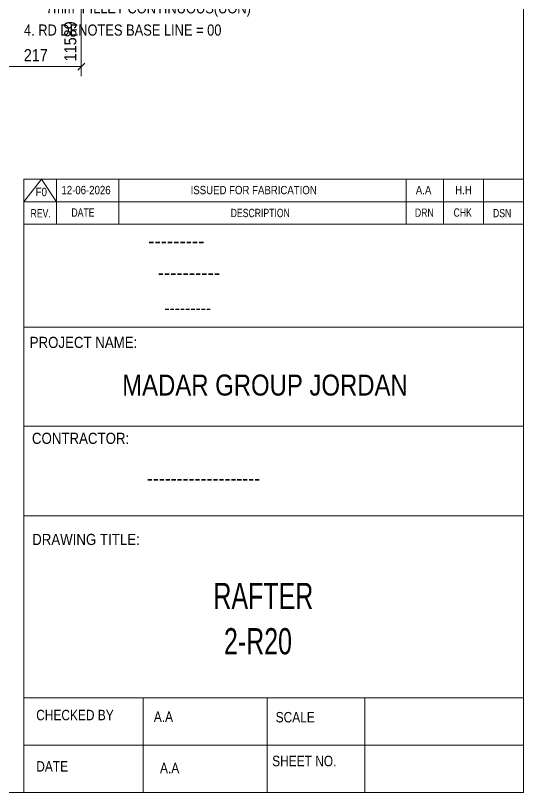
# Model space of a CAD drawing. Header units: millimetres. Extents: x 2 to 825, y 1 to 579.
# Drawn here: x 699.4 to 825, y 5 to 197.3 of the extents above; entities that cross this region are included whole.
import ezdxf

# ---------------------------------------------------------------- set-up
doc = ezdxf.new("R2010")
doc.units = ezdxf.units.MM
doc.linetypes.add('XKITLINE00', pattern=[0])
for name, color, linetype, lineweight in [('Dimensions', 7, 'Continuous', 0), ('DrawingSheet', 5, 'Continuous', 0), ('OtherObjectType', 7, 'Continuous', 0)]:
    doc.layers.add(name, color=color, linetype=linetype, lineweight=lineweight)
doc.styles.add('@ARIAL_UNICODE_MS_BOLD', font='ARIAL.TTF')
doc.styles.add('ARIAL', font='ARIAL.TTF')
doc.styles.add('ARIAL_NARROW', font='ARIALN.TTF')
doc.styles.add('COMIC_SANS_MS_BOLD', font='COMICBD.TTF')
doc.styles.add('SWIS721_EX_BT', font='ARIAL.TTF')
doc.styles.add('SWISSE', font='ARIAL.TTF')

# ---------------------------------------------------------------- blocks, each defined once
blk = doc.blocks.new('*A169')
at = {"layer": 'DrawingSheet', "color": 5, "linetype": 'XKITLINE00', "lineweight": 0}
for p, q in [((825, 5), (825, 579)), ((5, 5), (825, 5))]:
    blk.add_line(p, q, dxfattribs=at)
blk = doc.blocks.new('*A171')
at = {"layer": 'OtherObjectType', "color": 7, "linetype": 'XKITLINE00', "lineweight": 0}
blk.add_line((701.5, 219.82), (734.5, 219.82), dxfattribs=at)
at = {"layer": 'OtherObjectType', "color": 7, "style": 'ARIAL_NARROW', "width": 1.008832}
for s, p in [('GENERAL NOTES:', (701.5, 221.47)), ('1. ALL HOLES ARE  22 mm   DIA (UON).', (701.5, 214.32)), ('2. ALL DIMENSIONS ARE IN MM (UON).', (701.5, 208.82)), ('3. UNLESS OTHERWISE NOTED ALL FILLET WELD SIZE SHALL BE', (701.5, 203.32)), ('7mm  FILLET CONTINUOUS(UON)', (706.95, 197.82)), ('4. RD DENOTES BASE LINE = 00', (701.5, 192.32))]:
    blk.add_text(s, height=2.75, dxfattribs=at).set_placement(p)
blk = doc.blocks.new('*A172')
at = {"layer": 'OtherObjectType', "color": 7, "linetype": 'XKITLINE00', "lineweight": 0}
for p, q in [((701.5, 156.76), (825, 156.76)), ((701.5, 151.21), (705.82, 156.76)), ((701.5, 151.21), (701.5, 156.76)), ((705.82, 156.76), (709.53, 151.21)), ((709.53, 151.21), (709.53, 156.76)), ((724.97, 151.21), (724.97, 156.76)), ((795.98, 151.21), (795.98, 156.76)), ((805.24, 151.21), (805.24, 156.76)), ((815.12, 151.21), (815.12, 156.76)), ((825, 151.21), (825, 156.76)), ((701.5, 151.21), (825, 151.21)), ((701.5, 145.65), (701.5, 151.21)), ((705.21, 151.21), (825, 151.21)), ((709.53, 145.65), (709.53, 151.21)), ((724.97, 145.65), (724.97, 151.21)), ((795.98, 145.65), (795.98, 151.21)), ((805.24, 145.65), (805.24, 151.21)), ((815.12, 145.65), (815.12, 151.21)), ((825, 145.65), (825, 151.21))]:
    blk.add_line(p, q, dxfattribs=at)
at = {"layer": 'OtherObjectType', "color": 7, "style": 'ARIAL_NARROW'}
for s, height, width, p in [('F0', 2.058, 1.008832, (704.4, 152.59)), ('12-06-2026', 2.058, 1.008832, (710.76, 153.06)), ('ISSUED FOR FABRICATION', 2.0583, 1.008832, (742.71, 153.06)), ('A.A', 2.058, 1.008832, (798.4, 153.06)), ('H.H', 2.058, 1.008832, (808.13, 153.06)), ('REV.', 2.058, 0.907949, (703.13, 147.31)), ('DATE', 2.058, 0.907949, (713.23, 147.5)), ('DESCRIPTION', 2.0583, 0.907949, (752.61, 147.39)), ('DRN', 2.058, 0.907949, (798.17, 147.47)), ('CHK', 2.058, 0.907949, (807.72, 147.5)), ('DSN', 2.058, 0.907949, (817.47, 147.35))]:
    blk.add_text(s, height=height, dxfattribs=dict(at, width=width)).set_placement(p)
blk = doc.blocks.new('*A174')
at = {"layer": 'OtherObjectType', "color": 2, "linetype": 'XKITLINE00', "lineweight": 0}
for p, q in [((701.5, 145.65), (825, 145.65)), ((701.5, 5), (701.5, 145.64)), ((824.98, 145.64), (825, 5)), ((825, 120.14), (701.5, 120.14)), ((701.5, 95.63), (825, 95.63)), ((825, 73.49), (701.5, 73.49)), ((825, 28.4), (701.5, 28.4)), ((730.94, 28.4), (730.94, 5)), ((761.62, 5), (761.62, 28.4)), ((785.75, 5), (785.75, 28.4)), ((825, 16.7), (701.5, 16.7)), ((825, 5), (701.5, 5))]:
    blk.add_line(p, q, dxfattribs=at)
at = {"layer": 'OtherObjectType', "color": 4, "style": '@ARIAL_UNICODE_MS_BOLD', "width": 0.85}
blk.add_text('---------', height=3.9, dxfattribs=at).set_placement((732.23, 139.59))
at = {"layer": 'OtherObjectType', "color": 7, "style": 'ARIAL', "width": 0.85}
for s, height, p in [('----------', 3.9, (734.56, 131.77)), ('---------', 3.25, (736.21, 123.31))]:
    blk.add_text(s, height=height, dxfattribs=at).set_placement(p)
at = {"layer": 'OtherObjectType', "color": 3, "width": 0.85}
for s, style, p in [('PROJECT NAME:', 'SWIS721_EX_BT', (702.92, 115.01)), ('CONTRACTOR:', 'SWISSE', (703.47, 91.27)), ('DRAWING TITLE:', 'SWIS721_EX_BT', (703.53, 66.24))]:
    blk.add_text(s, height=2.7618, dxfattribs=dict(at, style=style)).set_placement(p)
at = {"layer": 'OtherObjectType', "color": 7, "width": 0.85}
for s, height, p in [('MADAR GROUP JORDAN', 5.2, (725.79, 103.23)), ('CHECKED BY', 2.592, (704.53, 22.86)), ('A.A', 2.592, (733.61, 22.45)), ('SCALE', 2.592, (763.74, 22.33)), ('SHEET NO.', 2.592, (762.87, 11.49)), ('DATE', 2.592, (704.54, 10.16)), ('A.A', 2.592, (735.14, 9.76))]:
    blk.add_text(s, height=height, dxfattribs=at).set_placement(p)
at = {"layer": 'OtherObjectType', "color": 1}
for s, height, style, width, p in [('-------------------', 3.9, 'COMIC_SANS_MS_BOLD', 0.85, (731.87, 80.86)), ('RAFTER', 6.5, 'ARIAL', 0.68, (748.34, 50.37)), ('2-R20', 6.5, 'ARIAL', 0.68, (750.95, 39.17))]:
    blk.add_text(s, height=height, dxfattribs=dict(at, style=style, width=width)).set_placement(p)
blk = doc.blocks.new('*A194')
at = {"layer": 'Dimensions', "color": 7, "linetype": 'XKITLINE00', "lineweight": 0}
for p, q in [((715.66, 302.65), (715.66, 182.24)), ((693.94, 239.8), (693.94, 182.24)), ((694.79, 185.49), (693.09, 183.79)), ((693.94, 184.64), (715.66, 184.64)), ((716.51, 185.49), (714.81, 183.79))]:
    blk.add_line(p, q, dxfattribs=at)
at = {"layer": 'Dimensions', "color": 3}
for p in [(693.94, 184.64), (715.66, 184.64)]:
    blk.add_point(p, dxfattribs=at)
at = {"layer": 'Dimensions', "color": 3, "style": 'ARIAL', "width": 0.85}
blk.add_text('11589', height=3, rotation=90.0002, dxfattribs=at).set_placement((714.46, 185.94))
blk.add_text('217', height=3, dxfattribs=at).set_placement((701.46, 185.99))

msp = doc.modelspace()

# ---------------------------------------------------------------- block references
at = {"lineweight": 0}
for name in ['*A169', '*A194', '*A171', '*A172', '*A174']:
    msp.add_blockref(name, (0, 0), dxfattribs=at)

doc.saveas('drawing.dxf')
